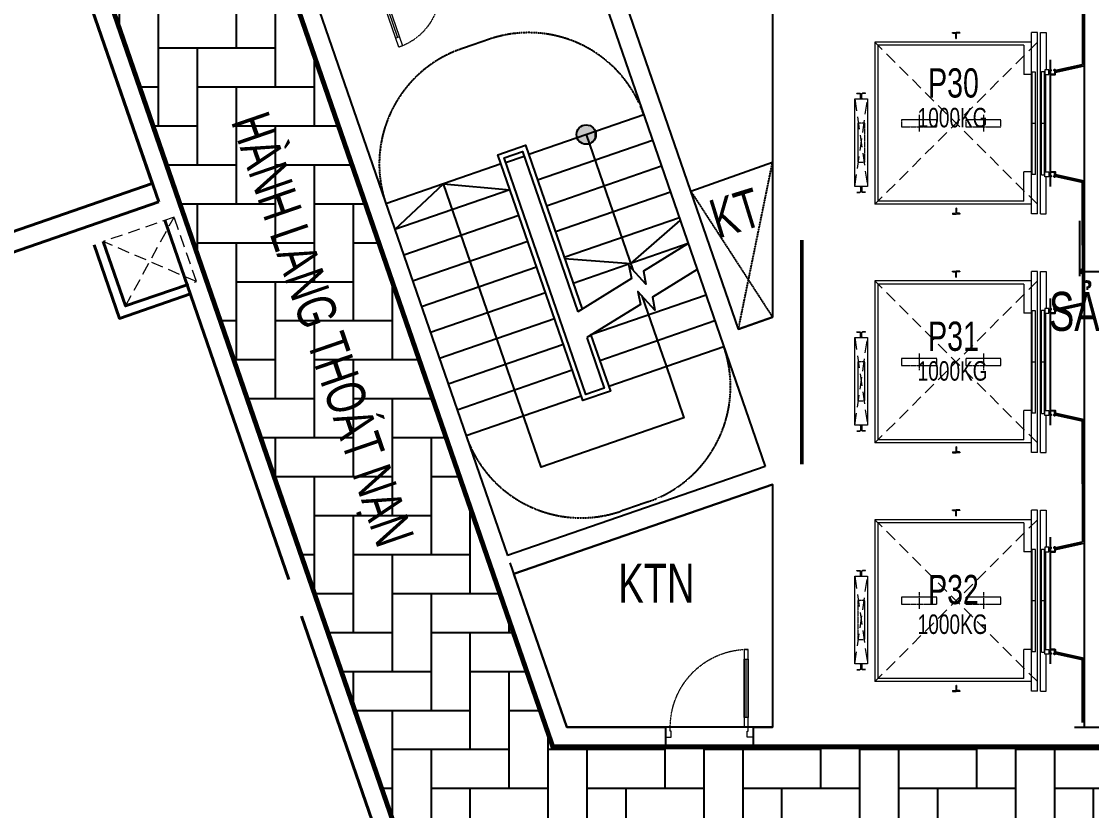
# Model space of a CAD drawing. Header units: millimetres. Extents: x -1307397 to 11565522512, y -626897 to 1138105.
# Drawn here: x 152192 to 163179, y -625 to 7476 of the extents above; entities that cross this region are included whole.
import ezdxf
from ezdxf.enums import TextEntityAlignment as Align
from ezdxf.xclip import XClip

# ---------------------------------------------------------------- set-up
doc = ezdxf.new("R2010")
doc.units = ezdxf.units.MM
doc.header["$MEASUREMENT"] = 0
doc.header["$XCLIPFRAME"] = 0
for name, pattern in [('HIDDEN', [0.375, 0.25, -0.125]), ('Xref_ST_MBDV Cot vach 30.7.2022$0$CENTERX2', [4, 2.5, -0.5, 0.5, -0.5]), ('Xref_ST_MBDV Cot vach 30.7.2022$0$HIDDEN', [0.375, 0.25, -0.125]), ('Xref_ST_MBDV Cot vach 30.7.2022$0$HIDDEN2', [0.1875, 0.125, -0.0625]), ('Xref_ST_MBDV Cot vach 30.7.2022$0$PHANTOMX2', [5, 2.5, -0.5, 0.5, -0.5, 0.5, -0.5]), ('Xref_ST_MBDV Cot vach 30.7.2022$0$ST_MBDV Cot vach 220803$0$HIDDEN', [0.375, 0.25, -0.125])]:
    doc.linetypes.add(name, pattern=pattern)
for name, color, linetype in [('ccu12-Thay', 7, 'Continuous'), ('KT-Net manh', 139, 'Continuous'), ('Xref_ST_MBDV Cot vach 30.7.2022$0$A-FLOR-STRS-ARROW', 8, 'Continuous'), ('Xref_ST_MBDV Cot vach 30.7.2022$0$KT-Net manh', 139, 'Continuous'), ('Xref_ST_MBDV Cot vach 30.7.2022$0$KT-Text', 7, 'Continuous'), ('Xref_ST_MBDV Cot vach 30.7.2022$0$KT-Thay', 7, 'Continuous'), ('Xref_ST_MBDV Cot vach 30.7.2022$0$KT-Tuong', 1, 'Continuous'), ('Xref_ST_MBDV Cot vach 30.7.2022$0$ST_MBDV Cot vach 220803$0$KT-Khuat', 9, 'Xref_ST_MBDV Cot vach 30.7.2022$0$ST_MBDV Cot vach 220803$0$HIDDEN')]:
    doc.layers.add(name, color=color, linetype=linetype)
for name, color, linetype, lineweight in [('KT-Net cat', 1, 'Continuous', 40), ('SPE-MEP-HVAC', 140, 'Continuous', 0), ('Xref_ST_MBDV Cot vach 30.7.2022$0$CUA', 37, 'Continuous', 13), ('Xref_ST_MBDV Cot vach 30.7.2022$0$KT-Net cot vach', 6, 'Continuous', 50), ('Xref_ST_MBDV Cot vach 30.7.2022$0$KT-Noi that', 36, 'Continuous', 9)]:
    doc.layers.add(name, color=color, linetype=linetype, lineweight=lineweight)
doc.styles.add('Xref_ST_MBDV Cot vach 30.7.2022$0$Arial', font='arial.ttf', dxfattribs={"width": 0.7})
doc.styles.add('Xref_ST_MBDV Cot vach 30.7.2022$0$xref.N.Cot vach tang N2$0$DIM', font='vnsimli.shx', dxfattribs={"width": 0.7})
doc.dimstyles.new('Xref_ST_MBDV Cot vach 30.7.2022$0$xref.N.Cot vach tang N2$0$CCU 1-100 A1', dxfattribs={"dimscale": 100, "dimtxt": 2.2, "dimasz": 1, "dimexe": 1, "dimexo": 0, "dimgap": 1, "dimtad": 1, "dimdec": 0, "dimdsep": 46, "dimtxsty": 'Xref_ST_MBDV Cot vach 30.7.2022$0$xref.N.Cot vach tang N2$0$DIM', "dimblk1": 'Xref_ST_MBDV Cot vach 30.7.2022$0$xref.N.Cot vach tang N2$0$_ARCHTICK', "dimblk2": 'Xref_ST_MBDV Cot vach 30.7.2022$0$xref.N.Cot vach tang N2$0$_ARCHTICK', "dimsah": 1, "dimcen": 0, "dimdle": 1, "dimclrd": 256, "dimclre": 256, "dimclrt": 31, "dimadec": 0, "dimazin": 0, "dimtfac": 1, "dimtdec": 0, "dimtix": 1, "dimtmove": 2, "dimatfit": 3, "dimldrblk": 'Xref_ST_MBDV Cot vach 30.7.2022$0$xref.N.Cot vach tang N2$0$_ARCHTICK', "dimfxl": 8, "dimtolj": 1, "dimarcsym": 0})

# ---------------------------------------------------------------- blocks, each defined once
blk = doc.blocks.new('*U34')
for p, q in [((-1260, 525), (-1300, 525)), ((-1280, 100), (-1280, 525)), ((-90, 525), (-50, 525)), ((-70, 100), (-70, 525)), ((-1260, 100), (-1300, 100)), ((-90, 100), (-50, 100))]:
    blk.add_line(p, q)
for points in [[(-1300, 0), (-1260, 0), (-1260, 625), (-1300, 625)], [(-50, 0), (-90, 0), (-90, 625), (-50, 625)], [(-1350, -100), (-1290, -100), (-1290, -40), (-1300, -40), (-1300, 0), (-1350, 0)], [(0, -100), (-60, -100), (-60, -40), (-50, -40), (-50, 0), (0, 0)]]:
    blk.add_lwpolyline(points, close=True)
at = {"linetype": 'Xref_ST_MBDV Cot vach 30.7.2022$0$HIDDEN2'}
for centre, start, end in [((-1300, 0), 0, 90), ((-50, 0), 90, 180)]:
    blk.add_arc(centre, 625, start, end, dxfattribs=at)
blk = doc.blocks.new('*U35')
blk.add_line((70, 100), (70, 700))
for points in [[(50, 0), (50, 800), (90, 800), (90, 0)], [(50, 100), (90, 100), (90, 700), (50, 700)], [(0, -100), (60, -100), (60, -40), (50, -40), (50, 0), (0, 0)], [(900, -100), (840, -100), (840, -40), (850, -40), (850, 0), (900, 0)]]:
    blk.add_lwpolyline(points, close=True)
at = {"linetype": 'Xref_ST_MBDV Cot vach 30.7.2022$0$HIDDEN'}
blk.add_arc((50, 0), 800, 0, 90, dxfattribs=at)
blk = doc.blocks.new('Xref_ST_MBDV Cot vach 30.7.2022$0$TM 1000kg')
at = {"layer": 'Xref_ST_MBDV Cot vach 30.7.2022$0$KT-Net manh'}
for p, q in [((-2850, 2500), (-2850, 1742.2)), ((-2832, 2500), (-2832, 1754.4)), ((-2500, 1800), (-2500, 500)), ((-2850, 1742.2), (-2847, 1742.2)), ((-2847, 1742.2), (-2847, 1739.2)), ((-2550, 1674.2), (-2847, 1739.2)), ((-2550, 1692.7), (-2832, 1754.4)), ((-2850, 557.8), (-2847, 557.8)), ((-2850, -100), (-2850, 557.8)), ((-2550, 625.8), (-2847, 560.8)), ((-2847, 557.8), (-2847, 560.8)), ((-2550, 607.3), (-2832, 545.6)), ((-2832, -100), (-2832, 545.6))]:
    blk.add_line(p, q, dxfattribs=at)
at = {"layer": 'Xref_ST_MBDV Cot vach 30.7.2022$0$KT-Net manh', "const_width": 2}
for points in [[(-2847, 1742.2), (-2832, 1754.4)], [(-2847, 557.8), (-2832, 545.6)]]:
    blk.add_lwpolyline(points, dxfattribs=at)
at = {"layer": 'Xref_ST_MBDV Cot vach 30.7.2022$0$KT-Net manh', "ltscale": 2}
for points in [[(-2510, 1700), (-2500, 1700), (-2500, 1650), (-2550, 1650), (-2550, 1700), (-2540, 1700), (-2540, 1690), (-2541.6, 1690), (-2541.6, 1698.4), (-2548.4, 1698.4), (-2548.4, 1651.6), (-2501.6, 1651.6), (-2501.6, 1698.4), (-2508.4, 1698.4), (-2508.4, 1690), (-2510, 1690)], [(-2510, 600), (-2500, 600), (-2500, 650), (-2550, 650), (-2550, 600), (-2540, 600), (-2540, 610), (-2541.6, 610), (-2541.6, 601.6), (-2548.4, 601.6), (-2548.4, 648.4), (-2501.6, 648.4), (-2501.6, 601.6), (-2508.4, 601.6), (-2508.4, 610), (-2510, 610)]]:
    blk.add_lwpolyline(points, close=True, dxfattribs=at)
at = {"layer": 'Xref_ST_MBDV Cot vach 30.7.2022$0$KT-Noi that', "linetype": 'Continuous', "ltscale": 2}
for p, q in [((-2460, 2080, 0), (-2460, 1700, 0)), ((-2400, 2080, 0), (-2460, 2080, 0)), ((-2400, 220, 0), (-2400, 2080, 0)), ((-2370, 220, 0), (-2370, 2080, 0)), ((-2370, 2080, 0), (-2310, 2080, 0)), ((-2310, 220, 0), (-2310, 2080, 0)), ((-2310, 1981, 0), (-700, 1981, 0)), ((-700, 1981, 0), (-700, 319, 0)), ((-2230, 1950, 0), (-730, 1950, 0)), ((-2230, 1950, 0), (-2230, 1650, 0)), ((-730, 1950, 0), (-730, 350, 0)), ((-2455, 650, 0), (-2455, 1650, 0)), ((-2441.3, 620, 0), (-2441.3, 1680, 0)), ((-2411, 1680, 0), (-2441.3, 1680, 0)), ((-2411, 620, 0), (-2411, 1680, 0)), ((-2348, 625, 0), (-2348, 1675, 0)), ((-2348, 1675, 0), (-2314, 1675, 0)), ((-2314, 625, 0), (-2314, 1675, 0)), ((-2310, 1650, 0), (-2230, 1650, 0)), ((-2411, 1150, 0), (-2441.3, 1150, 0)), ((-2314, 1150, 0), (-2348, 1150, 0)), ((-2460, 220, 0), (-2460, 600, 0)), ((-2411, 620, 0), (-2441.3, 620, 0)), ((-2348, 625, 0), (-2314, 625, 0)), ((-2310, 650, 0), (-2230, 650, 0)), ((-2230, 350, 0), (-2230, 650, 0)), ((-2230, 350, 0), (-730, 350, 0)), ((-2400, 220, 0), (-2460, 220, 0)), ((-2370, 220, 0), (-2310, 220, 0)), ((-2310, 319, 0), (-700, 319, 0))]:
    blk.add_line(p, q, dxfattribs=at)
at = {"layer": 'Xref_ST_MBDV Cot vach 30.7.2022$0$KT-Noi that', "linetype": 'Xref_ST_MBDV Cot vach 30.7.2022$0$HIDDEN', "ltscale": 500}
for p, q in [((-2370, 1981, 0), (-700, 319, 0)), ((-2370, 319, 0), (-700, 1981, 0)), ((-495, 1400, 0), (-625, 500, 0)), ((-495, 500, 0), (-625, 1400, 0))]:
    blk.add_line(p, q, dxfattribs=at)
at = {"layer": 'Xref_ST_MBDV Cot vach 30.7.2022$0$KT-Noi that', "linetype": 'Continuous'}
for p, q in [((-1572.5, 2077, 0), (-1572.5, 2082, 0)), ((-1572.5, 2082, 0), (-1535, 2082, 0)), ((-1569.5, 2074, 0), (-1540.1, 2070.9, 0)), ((-1540, 2021, 0), (-1540, 2050, 0)), ((-1539, 2020, 0), (-1535, 2020, 0)), ((-1537.1, 2054.1, 0), (-1537.1, 2067.9, 0)), ((-1497.5, 2082, 0), (-1535, 2082, 0)), ((-1531, 2020, 0), (-1535, 2020, 0)), ((-1532.9, 2054.1, 0), (-1532.9, 2067.9, 0)), ((-1530, 2021, 0), (-1530, 2050, 0)), ((-1500.5, 2074, 0), (-1529.9, 2070.9, 0)), ((-1497.5, 2077, 0), (-1497.5, 2082, 0)), ((-603.5, 1460, 0), (-574.4, 1460, 0)), ((-603.5, 1456.8, 0), (-603.5, 1460, 0)), ((-603.5, 1456.8, 0), (-574.4, 1456.8, 0)), ((-568.2, 1406.2, 0), (-568.2, 1450.6, 0)), ((-565, 1406.2, 0), (-565, 1450.6, 0)), ((-555, 1406.2, 0), (-555, 1450.6, 0)), ((-551.8, 1406.2, 0), (-551.8, 1450.6, 0)), ((-516.5, 1460, 0), (-545.6, 1460, 0)), ((-516.5, 1456.8, 0), (-545.6, 1456.8, 0)), ((-516.5, 1456.8, 0), (-516.5, 1460, 0)), ((-558, 1403.2, 0), (-562, 1403.2, 0)), ((-558, 1400, 0), (-562, 1400, 0)), ((-603.5, 443.2, 0), (-574.4, 443.2, 0)), ((-603.5, 440, 0), (-574.4, 440, 0)), ((-568.2, 493.8, 0), (-568.2, 449.4, 0)), ((-565, 493.8, 0), (-565, 449.4, 0)), ((-558, 500, 0), (-562, 500, 0)), ((-558, 496.8, 0), (-562, 496.8, 0)), ((-555, 493.8, 0), (-555, 449.4, 0)), ((-551.8, 493.8, 0), (-551.8, 449.4, 0)), ((-516.5, 443.2, 0), (-545.6, 443.2, 0)), ((-516.5, 440, 0), (-545.6, 440, 0)), ((-1572.5, 223, 0), (-1572.5, 218, 0)), ((-1569.5, 226, 0), (-1540.1, 229.1, 0)), ((-1540, 279, 0), (-1540, 250, 0)), ((-1539, 280, 0), (-1535, 280, 0)), ((-1537.1, 245.9, 0), (-1537.1, 232.1, 0)), ((-1531, 280, 0), (-1535, 280, 0)), ((-1532.9, 245.9, 0), (-1532.9, 232.1, 0)), ((-1530, 279, 0), (-1530, 250, 0)), ((-1500.5, 226, 0), (-1529.9, 229.1, 0)), ((-1497.5, 223, 0), (-1497.5, 218, 0)), ((-1572.5, 218, 0), (-1535, 218, 0)), ((-1497.5, 218, 0), (-1535, 218, 0))]:
    blk.add_line(p, q, dxfattribs=at)
at = {"layer": 'Xref_ST_MBDV Cot vach 30.7.2022$0$KT-Noi that', "linetype": 'Xref_ST_MBDV Cot vach 30.7.2022$0$CENTERX2'}
for p, q in [((-1815, 1236, 0), (-1815, 1066.7, 0)), ((-1155, 1236, 0), (-1155, 1066.7, 0))]:
    blk.add_line(p, q, dxfattribs=at)
at = {"layer": 'Xref_ST_MBDV Cot vach 30.7.2022$0$KT-Noi that', "linetype": 'Continuous', "ltscale": 2, "elevation": 0}
for points in [[(-2485, 1700), (-2445, 1700), (-2445, 1650), (-2485, 1650)], [(-495, 1400), (-625, 1400), (-625, 500), (-495, 500)], [(-2485, 600), (-2445, 600), (-2445, 650), (-2485, 650)]]:
    blk.add_lwpolyline(points, close=True, dxfattribs=at)
at = {"layer": 'Xref_ST_MBDV Cot vach 30.7.2022$0$KT-Noi that', "linetype": 'Xref_ST_MBDV Cot vach 30.7.2022$0$PHANTOMX2', "elevation": 0}
for points in [[(-1635, 1186), (-1635, 1114), (-1995, 1114), (-1995, 1186)], [(-975, 1186), (-975, 1114), (-1335, 1114), (-1335, 1186)], [(-524, 1150), (-524, 750), (-596, 750), (-596, 1150)]]:
    blk.add_lwpolyline(points, close=True, dxfattribs=at)
at = {"layer": 'Xref_ST_MBDV Cot vach 30.7.2022$0$KT-Noi that', "linetype": 'Continuous'}
for centre, radius, start, end in [((-1569.5, 2077, 0), 3, 180, 270), ((-1540.1, 2067.9, 0), 3, 0, 90), ((-1542.3, 2054.7, 0), 5.25, 295.66972, 353.31728), ((-1539, 2021, 0), 1, 180, 270), ((-1529.9, 2067.9, 0), 3, 90, 180), ((-1527.7, 2054.7, 0), 5.25, 186.68272, 244.33028), ((-1531, 2021, 0), 1, 270, 0), ((-1500.5, 2077, 0), 3, 270, 0), ((-574.4, 1450.6, 0), 9.4, 0, 90), ((-574.4, 1450.6, 0), 6.2, 0, 90), ((-545.6, 1450.6, 0), 9.4, 90, 180), ((-545.6, 1450.6, 0), 6.2, 90, 180), ((-562, 1406.2, 0), 6.2, 180, 270), ((-562, 1406.2, 0), 3, 180, 270), ((-558, 1406.2, 0), 3, 270, 0), ((-558, 1406.2, 0), 6.2, 270, 0), ((-574.4, 449.4, 0), 6.2, 270, 0), ((-574.4, 449.4, 0), 9.4, 270, 0), ((-562, 493.8, 0), 6.2, 90, 180), ((-562, 493.8, 0), 3, 90, 180), ((-558, 493.8, 0), 6.2, 0, 90), ((-558, 493.8, 0), 3, 0, 90), ((-545.6, 449.4, 0), 9.4, 180, 270), ((-545.6, 449.4, 0), 6.2, 180, 270), ((-1569.5, 223, 0), 3, 90, 180), ((-1540.1, 232.1, 0), 3, 270, 0), ((-1539, 279, 0), 1, 90, 180), ((-1542.3, 245.3, 0), 5.25, 6.68272, 64.33028), ((-1527.7, 245.3, 0), 5.25, 115.66972, 173.31728), ((-1529.9, 232.1, 0), 3, 180, 270), ((-1531, 279, 0), 1, 0, 90), ((-1500.5, 223, 0), 3, 0, 90)]:
    blk.add_arc(centre, radius, start, end, dxfattribs=at)
blk = doc.blocks.new('Xref_ST_MBDV Cot vach 30.7.2022$0$xref.N.Cot vach tang N2$0$_Open90')
at = {"color": 0, "linetype": 'ByBlock', "lineweight": -2}
for p, q in [((0, 0), (-1, 0)), ((-0.5, 0.5), (0, 0)), ((0, 0), (-0.5, -0.5))]:
    blk.add_line(p, q, dxfattribs=at)
blk = doc.blocks.new('*D123')
at = {"layer": 'Defpoints', "color": 5, "transparency": 16777216}
for p, q in [((163054, 5430), (163054, 4860)), ((166054, 5430), (166054, 4860)), ((163104, 4910), (166004, 4910))]:
    blk.add_line(p, q, dxfattribs=at)
at = {"layer": 'Defpoints', "color": 0, "transparency": 16777216}
for p in [(163054, 5430), (166054, 5430), (166054, 4910)]:
    blk.add_point(p, dxfattribs=at)
at = {"layer": 'Defpoints', "color": 5, "transparency": 16777216, "xscale": 50, "yscale": 50, "zscale": 50, "rotation": 180}
blk.add_blockref('Xref_ST_MBDV Cot vach 30.7.2022$0$xref.N.Cot vach tang N2$0$_Open90', (163054, 4910), dxfattribs=at)
at = {"layer": 'Defpoints', "color": 5, "transparency": 16777216, "xscale": 50, "yscale": 50, "zscale": 50}
blk.add_blockref('Xref_ST_MBDV Cot vach 30.7.2022$0$xref.N.Cot vach tang N2$0$_Open90', (166054, 4910), dxfattribs=at)
at = {"layer": 'Defpoints', "color": 5, "transparency": 16777216, "insert": (164554, 5015), "char_height": 110, "attachment_point": 5, "style": 'Xref_ST_MBDV Cot vach 30.7.2022$0$xref.N.Cot vach tang N2$0$DIM'}
blk.add_mtext('\\A1;3000', dxfattribs=at)
blk = doc.blocks.new('Xref_ST_MBDV Cot vach 30.7.2022$0$xref.N.Cot vach tang N2$0$_ARCHTICK')
at = {"color": 0, "linetype": 'ByBlock', "const_width": 0.15}
blk.add_lwpolyline([(-0.5, -0.5), (0.5, 0.5)], dxfattribs=at)
blk = doc.blocks.new('ĂERWER')
at = {"layer": 'Xref_ST_MBDV Cot vach 30.7.2022$0$KT-Text', "style": 'Xref_ST_MBDV Cot vach 30.7.2022$0$Arial', "width": 0.7}
for s, height, p in [('P30', 300, (-41536, 23804)), ('1000KG', 200, (-41643, 23498)), ('P31', 300, (-41536, 21204)), ('1000KG', 200, (-41643, 20898)), ('P32', 300, (-41536, 18604)), ('1000KG', 200, (-41643, 18298))]:
    blk.add_text(s, height=height, dxfattribs=at).set_placement(p)
blk = doc.blocks.new('*U248')
at = {"linetype": 'HIDDEN', "ltscale": 500}
for p, q in [((293, 999), (0, 0)), ((-365, 597), (657, 401))]:
    blk.add_line(p, q, dxfattribs=at)
blk.add_lwpolyline([(-365, 597), (293, 999), (657, 401), (0, 0)], close=True, dxfattribs=at)
blk = doc.blocks.new('A$C13523347')
at = {"layer": 'KT-Net cat'}
for p, q in [((-49229, 13509, 0), (-50274, 16534, 0)), ((-57990, 10696, 0), (-49295, 13698, 0)), ((-58114, 10442, 0), (-49229, 13509, 0))]:
    blk.add_line(p, q, dxfattribs=at)
at = {"layer": 'KT-Net cat', "elevation": 0}
for points in [[(-49798, 13101), (-49569, 12440), (-48936, 12658)], [(-49892, 13069), (-49631, 12312), (-48903, 12564)]]:
    blk.add_lwpolyline(points, dxfattribs=at)
at = {"layer": 'SPE-MEP-HVAC', "linetype": 'HIDDEN', "ltscale": 1000, "xscale": -1, "rotation": 230.4488267378189}
blk.add_blockref('*U248', (-49798, 13101, 0), dxfattribs=at)

msp = doc.modelspace()

# ---------------------------------------------------------------- hatches: boundary and pattern name
at = {"layer": 'KT-Net manh', "transparency": 33554618}
h = msp.add_hatch(dxfattribs=at)
h.set_pattern_fill('AR-HBONE', color=256, scale=100, angle=45)
h.paths.add_polyline_path([(169203.8, 5380), (169203.8, 30), (157647.4, 30), (154446.6, 9300.9), (152745.2, 8713.5), (156364.6, -1770), (171003.8, -1770), (171003.8, 5430.2)])
at = {"layer": 'Xref_ST_MBDV Cot vach 30.7.2022$0$KT-Net manh'}
h = msp.add_hatch(color=256, dxfattribs=at)
edge = h.paths.add_edge_path(flags=0)
edge.add_arc((157990.5, 6313.9), 100, 199.04714, 559.04714)
h = msp.add_hatch(color=256, dxfattribs=at)
edge = h.paths.add_edge_path(flags=0)
edge.add_arc((157990.5, 6313.9), 100, 199.04714, 559.04714)
msp.add_hatch(color=256, dxfattribs=at).paths.add_polyline_path([(157988.6, 6413.8), (157930.2, 6393.7), (157894.8, 6343), (157895.9, 6281.2), (157933.2, 6231.9), (157992.3, 6213.9), (158050.7, 6234), (158086.1, 6284.7), (158085, 6346.5), (158047.8, 6395.8)], flags=0)
msp.add_hatch(color=256, dxfattribs=at).paths.add_polyline_path([(157988.6, 6413.8), (157930.2, 6393.7), (157894.8, 6343), (157895.9, 6281.2), (157933.2, 6231.9), (157992.3, 6213.9), (158050.7, 6234), (158086.1, 6284.7), (158085, 6346.5), (158047.8, 6395.8)], flags=0)

# ---------------------------------------------------------------- linework, layer by layer
at = {"layer": 'Defpoints', "elevation": 0}
for points in [[(157455.1, 10392.5), (158778.4, 10849.3), (159903.8, 7589.9), (159903.8, 4439.1), (159553.1, 4315.8)], [(157246.5, 1804.2), (159903.8, 2721.6), (159903.8, 230), (157789.9, 230)]]:
    msp.add_lwpolyline(points, close=True, dxfattribs=at)
at = {"layer": 'KT-Net cat', "elevation": 0}
for points in [[(171003.8, 5430.2), (171003.8, -1770), (156364.6, -1770), (152745.2, 8713.5), (154446.6, 9300.9)], [(153535.1, 5812.6), (152490.9, 8837.2)], [(171003.8, 5430.2), (171003.8, -1770), (156364.6, -1770), (152745.2, 8713.5)], [(154938.4, 1748), (153665.7, 5434.5)], [(157253.7, -1970), (156222.1, -1970), (155068.9, 1369.9)]]:
    msp.add_lwpolyline(points, dxfattribs=at)
at = {"layer": 'KT-Net manh', "color": 2, "linetype": 'HIDDEN', "ltscale": 10, "const_width": 50, "elevation": 0}
msp.add_lwpolyline([(169203.8, 5380), (169203.8, 30), (157647.4, 30), (154446.6, 9300.9), (152745.2, 8713.5), (156364.6, -1770), (171003.8, -1770), (171003.8, 5430.2)], close=True, dxfattribs=at)
at = {"layer": 'Xref_ST_MBDV Cot vach 30.7.2022$0$A-FLOR-STRS-ARROW', "elevation": 0}
for points in [[(159038.2, 5194.5), (158578.9, 4911.2), (158602, 4777.5), (158429.1, 4970.2), (158456.1, 4835.3), (157904.3, 4495)], [(159129.8, 4929), (158670.6, 4645.6), (158693.7, 4512), (158520.7, 4704.6), (158547.7, 4569.8), (157996, 4229.4)]]:
    msp.add_lwpolyline(points, dxfattribs=at)
at = {"layer": 'Xref_ST_MBDV Cot vach 30.7.2022$0$KT-Net cot vach', "elevation": 0}
msp.add_lwpolyline([(160203.8, 5230), (160203.8, 2930)], dxfattribs=at)
at = {"layer": 'Xref_ST_MBDV Cot vach 30.7.2022$0$KT-Net manh'}
msp.add_line((158086.1, 6284.7), (158085, 6346.5), dxfattribs=at)
msp.add_line((158086.1, 6284.7), (158085, 6346.5), dxfattribs=at)
at = {"layer": 'Xref_ST_MBDV Cot vach 30.7.2022$0$KT-Net manh', "elevation": 0}
msp.add_lwpolyline([(163103.8, 230), (166003.8, 230), (166003.8, 10580), (163103.8, 10580)], close=True, dxfattribs=at)
at = {"layer": 'Xref_ST_MBDV Cot vach 30.7.2022$0$KT-Net manh', "linetype": 'Xref_ST_MBDV Cot vach 30.7.2022$0$HIDDEN', "elevation": 0}
for points in [[(158581.3, 6517.8, 0.4141313), (156992, 7291.5), (156707.9, 7193.5, 0.4141313), (155934.6, 5604.1, 1.0000292)], [(159403.6, 4135.8, -0.4141313), (158630.3, 2546.4), (158346.2, 2448.3, -0.4141313), (156756.9, 3222, -1.0000292)]]:
    msp.add_lwpolyline(points, format="xyb", dxfattribs=at)
at = {"layer": 'Xref_ST_MBDV Cot vach 30.7.2022$0$KT-Net manh', "elevation": 0}
for points in [[(157990.5, 6313.9), (158470.2, 4924.3)], [(156025.9, 5339.4), (156525.3, 5808), (157207.5, 5747.3)], [(158561.9, 4658.8), (158773.7, 4045.3), (158806.3, 3950.7), (158994, 3407.3), (157528.8, 2901.4), (156525.3, 5808)], [(157768.2, 5042.6), (158447.4, 4990.5), (158956.6, 5430.8)]]:
    msp.add_lwpolyline(points, dxfattribs=at)
at = {"layer": 'Xref_ST_MBDV Cot vach 30.7.2022$0$KT-Net manh'}
msp.add_circle((157990.5, 6313.9), 100, dxfattribs=at)
msp.add_circle((157990.5, 6313.9), 100, dxfattribs=at)
at = {"layer": 'Xref_ST_MBDV Cot vach 30.7.2022$0$KT-Thay', "extrusion": (-1.21212e-08, -4.22423e-09, 1)}
for p, q in [((158581.3, 6517.8), (157399.7, 6109.9)), ((158672.6, 6253.2), (157491.1, 5845.2)), ((157116.1, 6012), (155934.6, 5604.1)), ((158764, 5988.5), (157582.4, 5580.6)), ((157207.5, 5747.3), (156025.9, 5339.4)), ((158855.4, 5723.8), (157673.8, 5315.9)), ((157298.9, 5482.7), (156117.3, 5074.7)), ((158946.8, 5459.1), (157765.2, 5051.2)), ((157390.2, 5218), (156208.7, 4810)), ((159038.1, 5194.5), (157856.6, 4786.5)), ((157481.6, 4953.3), (156300.1, 4545.4)), ((157573, 4688.6), (156391.4, 4280.7)), ((159220.9, 4665.1), (158039.3, 4257.2)), ((157664.4, 4424), (156482.8, 4016)), ((159312.3, 4400.5), (158130.7, 3992.5)), ((157755.8, 4159.3), (156574.2, 3751.4)), ((159403.6, 4135.8), (158222.1, 3727.9)), ((157847.1, 3894.6), (156665.6, 3486.7)), ((157938.5, 3630), (156756.9, 3222))]:
    msp.add_line(p, q, dxfattribs=at)
at = {"layer": 'Xref_ST_MBDV Cot vach 30.7.2022$0$KT-Thay'}
for p, q in [((157163.4, 6028.3), (157352.4, 6093.6)), ((159063.6, 5733.6), (159903.8, 6029.1))]:
    msp.add_line(p, q, dxfattribs=at)
at = {"layer": 'Xref_ST_MBDV Cot vach 30.7.2022$0$KT-Thay', "elevation": 0}
for points in [[(158039.6, 4256.4), (158238.4, 3680.6), (157954.8, 3582.7), (157083.5, 6106.5), (157367.1, 6204.4), (157948, 4521.9)], [(157996, 4229.4), (158174.8, 3711.5), (157985.8, 3646.3), (157147.1, 6075.6), (157336.1, 6140.8), (157904.3, 4495)]]:
    msp.add_lwpolyline(points, dxfattribs=at)
at = {"layer": 'Xref_ST_MBDV Cot vach 30.7.2022$0$KT-Tuong'}
for p, q in [((159553.1, 4315.8), (157455.1, 10392.5)), ((157895.9, 8502.9), (159827.9, 2907)), ((154936.2, 7883), (157647.4, 30)), ((155249.2, 7589.1), (157181.2, 1993.2)), ((159553.1, 4315.8), (159903.8, 4439.1)), ((159827.9, 2907), (157181.2, 1993.2)), ((159903.8, 2721.6), (157246.5, 1804.2)), ((157207.2, 1917.8), (157789.9, 230)), ((157789.9, 230), (158803.8, 230)), ((158803.8, 230), (158803.8, 30)), ((159703.8, 230), (159703.8, 30)), ((159703.8, 230), (159903.8, 230)), ((163003.8, 230), (163878.8, 230)), ((157647.4, 30), (158803.8, 30)), ((159703.8, 30), (159903.8, 30)), ((163003.8, 30), (163878.8, 30))]:
    msp.add_line(p, q, dxfattribs=at)
at = {"layer": 'Xref_ST_MBDV Cot vach 30.7.2022$0$ST_MBDV Cot vach 220803$0$KT-Khuat', "linetype": 'Xref_ST_MBDV Cot vach 30.7.2022$0$ST_MBDV Cot vach 220803$0$HIDDEN', "ltscale": 5}
for p, q in [((159553.1, 4315.8), (159903.8, 6029.1)), ((159063.6, 5733.6), (159903.8, 4439.1))]:
    msp.add_line(p, q, dxfattribs=at)

# ---------------------------------------------------------------- block references
at = {"layer": 'ccu12-Thay'}
msp.add_blockref('A$C13523347', (202829.9, -7885.6, 0), dxfattribs=at)
at = {"layer": 'Xref_ST_MBDV Cot vach 30.7.2022$0$CUA', "xscale": -1, "rotation": 199.0471379539868}
msp.add_blockref('*U34', (157092.5, 8225.5), dxfattribs=at)
at = {"layer": 'Xref_ST_MBDV Cot vach 30.7.2022$0$CUA', "xscale": -1}
msp.add_blockref('*U35', (159703.8, 230), dxfattribs=at)
at = {"layer": 'Xref_ST_MBDV Cot vach 30.7.2022$0$KT-Noi that', "xscale": -1}
for p in [(160253.8, 5280, 0), (160253.8, 2830, 0), (160253.8, 380, 0)]:
    msp.add_blockref('Xref_ST_MBDV Cot vach 30.7.2022$0$TM 1000kg', p, dxfattribs=at)
at = {"layer": 'Xref_ST_MBDV Cot vach 30.7.2022$0$KT-Text'}
ref = msp.add_blockref('ĂERWER', (203036.4, -17110, 0), dxfattribs=at)
XClip(ref).set_block_clipping_path([(-130820.2520998028, -21046.0057929899), (23780.2585777803, 76523.987100163)])
ref = msp.add_blockref('ĂERWER', (203036.4, -17110, 0), dxfattribs=at)
XClip(ref).set_block_clipping_path([(-128219.7414222197, -21046.0057929899), (23780.2585777803, 68525.3211905288)])

# ---------------------------------------------------------------- texts
at = {"layer": 'Xref_ST_MBDV Cot vach 30.7.2022$0$KT-Text', "extrusion": (-2.59851e-08, 7.74289e-08, 1), "style": 'Xref_ST_MBDV Cot vach 30.7.2022$0$Arial', "width": 0.7}
msp.add_text('HÀNH LANG THOÁT NẠN', height=400, rotation=288.98142, dxfattribs=at).set_placement((155096.8, 4250.5, 0), align=Align.CENTER)
at = {"layer": 'Xref_ST_MBDV Cot vach 30.7.2022$0$KT-Text', "extrusion": (-7.82116e-08, -2.35248e-08, 1), "style": 'Xref_ST_MBDV Cot vach 30.7.2022$0$Arial', "width": 0.7}
msp.add_text('KT', height=400, rotation=17.17014, dxfattribs=at).set_placement((159582.4, 5318.2, 0), align=Align.CENTER)
at = {"layer": 'Xref_ST_MBDV Cot vach 30.7.2022$0$KT-Text', "extrusion": (-8.16706e-08, 6.125e-10, 1), "style": 'Xref_ST_MBDV Cot vach 30.7.2022$0$Arial', "width": 0.7}
msp.add_text('SẢNH THANG MÁY', height=400, dxfattribs=at).set_placement((164501.2, 4299.1, 0), align=Align.CENTER)
at = {"layer": 'Xref_ST_MBDV Cot vach 30.7.2022$0$KT-Text', "extrusion": (-8.17004e-08, 7.19062e-10, 1), "insert": (158711.7, 1509.3, 0), "char_height": 400, "attachment_point": 8, "text_direction": (1, 0, 0), "style": 'Xref_ST_MBDV Cot vach 30.7.2022$0$Arial'}
msp.add_mtext_dynamic_manual_height_columns('KTN', width=2465.018, gutter_width=6.25, heights=[0], dxfattribs=at)

# ---------------------------------------------------------------- dimensions: what is measured, and where the dimension line sits
at = {"layer": 'Defpoints', "color": 5}
dim = msp.add_linear_dim(base=(166053.8, 4910.4), p1=(163053.8, 5430), p2=(166053.8, 5430), dimstyle='Xref_ST_MBDV Cot vach 30.7.2022$0$xref.N.Cot vach tang N2$0$CCU 1-100 A1', override={"dimscale": 50, "dimblk1": 'Xref_ST_MBDV Cot vach 30.7.2022$0$xref.N.Cot vach tang N2$0$_Open90', "dimblk2": 'Xref_ST_MBDV Cot vach 30.7.2022$0$xref.N.Cot vach tang N2$0$_Open90', "dimclrd": 5, "dimclre": 5, "dimclrt": 5, "dimlwd": 65535, "dimlwe": 65535}, dxfattribs=at)
dim.commit()
dim.dimension.update_dxf_attribs({"geometry": '*D123', "text_midpoint": (164553.8, 5015.4)})

doc.saveas('drawing.dxf')
